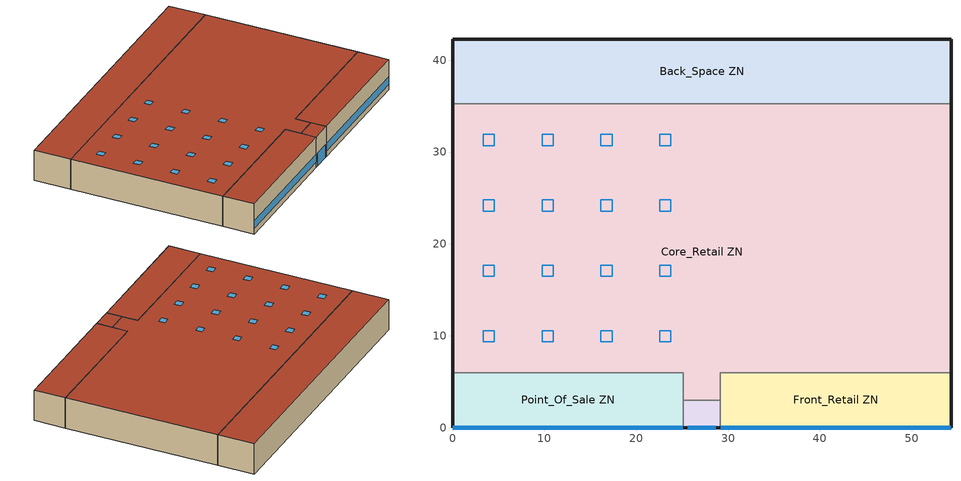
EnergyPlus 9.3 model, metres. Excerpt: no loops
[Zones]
Back_Space ZN
 floor ground (Typical Insulated Carpeted 8in Slab Floor): 54.27,42.27 54.27,35.27 0,35.27 0,42.27 z0
 wall outside (Typical Insulated Exterior Mass Wall R-11.11): 54.27,35.27 54.27,42.27 0,42.27 0,35.27 z0:6.1
 wall to Core_Retail ZN (Typical Interior Wall): 0,35.27 54.27,35.27 z0:6.1
 roof outside (Typical IEAD Roof R-31.25): 54.27,35.27 54.27,42.27 0,42.27 0,35.27 z6.1
Core_Retail ZN
 floor ground (Typical Insulated Carpeted 8in Slab Floor): 54.27,35.27 54.27,6 29.14,6 29.14,3 25.14,3 25.14,6 0,6 0,35.27 z0
 wall outside (Typical Insulated Exterior Mass Wall R-11.11): 54.27,6 54.27,35.27 / 0,35.27 0,6 z0:6.1
 wall to Front_Retail ZN (Typical Interior Wall): 29.14,3 29.14,6 54.27,6 z0:6.1
 wall to Point_Of_Sale ZN (Typical Interior Wall): 0,6 25.14,6 25.14,3 z0:6.1
 wall to Front_Entry ZN (Typical Interior Wall): 25.14,3 29.14,3 z0:6.1
 roof outside (Typical IEAD Roof R-31.25): 29.14,3 29.14,6 54.27,6 54.27,35.27 0,35.27 0,6 25.14,6 25.14,3 z6.1
 skylight (Window_U_0.50_SHGC_0.40_Skylight_Frame_Width_0.430_in): 4.57,9.35 4.57,10.57 3.35,10.57 3.35,9.35 z6.1; 10.97,9.35 10.97,10.57 9.75,10.57 9.75,9.35 z6.1; 17.37,9.35 17.37,10.57 16.15,10.57 16.15,9.35 z6.1; 23.78,9.35 23.78,10.57 22.56,10.57 22.56,9.35 z6.1; 4.57,16.46 4.57,17.68 3.35,17.68 3.35,16.46 z6.1; 10.97,16.46 10.97,17.68 9.75,17.68 9.75,16.46 z6.1; 17.37,16.46 17.37,17.68 16.15,17.68 16.15,16.46 z6.1; 23.78,16.46 23.78,17.68 22.56,17.68 22.56,16.46 z6.1; 4.57,23.58 4.57,24.8 3.35,24.8 3.35,23.58 z6.1; 10.97,23.58 10.97,24.8 9.75,24.8 9.75,23.58 z6.1; 17.37,23.58 17.37,24.8 16.15,24.8 16.15,23.58 z6.1; 23.78,23.58 23.78,24.8 22.56,24.8 22.56,23.58 z6.1; 4.57,30.7 4.57,31.92 3.35,31.92 3.35,30.7 z6.1; 10.97,30.7 10.97,31.92 9.75,31.92 9.75,30.7 z6.1; 17.37,30.7 17.37,31.92 16.15,31.92 16.15,30.7 z6.1; 23.78,30.7 23.78,31.92 22.56,31.92 22.56,30.7 z6.1
Front_Entry ZN
 floor ground (Typical Insulated Carpeted 8in Slab Floor): 29.14,3 29.14,0 25.14,0 25.14,3 z0
 wall outside (Typical Insulated Exterior Mass Wall R-11.11): 25.14,0 29.14,0 z0:6.1
 wall to Front_Retail ZN (Typical Interior Wall): 29.14,0 29.14,3 z0:6.1
 wall to Point_Of_Sale ZN (Typical Interior Wall): 25.14,3 25.14,0 z0:6.1
 window (U 0.42 SHGC 0.40 Dbl LoE (e2-.1) Tint 6mm/6mm Air): 25.64,0 28.64,0 z0.05:2.66
 roof outside (Typical IEAD Roof R-31.25): 29.14,0 29.14,3 25.14,3 25.14,0 z6.1
Front_Retail ZN
 floor ground (Typical Insulated Carpeted 8in Slab Floor): 54.27,6 54.27,0 29.14,0 29.14,6 z0
 wall outside (Typical Insulated Exterior Mass Wall R-11.11): 29.14,0 54.27,0 54.27,6 z0:6.1
 window (U 0.42 SHGC 0.40 Dbl LoE (e2-.1) Tint 6mm/6mm Air): 29.19,0 54.22,0 z1.14:2.66
 roof outside (Typical IEAD Roof R-31.25): 54.27,0 54.27,6 29.14,6 29.14,0 z6.1
Point_Of_Sale ZN
 floor ground (Typical Insulated Carpeted 8in Slab Floor): 25.14,6 25.14,0 0,0 0,6 z0
 wall outside (Typical Insulated Exterior Mass Wall R-11.11): 0,6 0,0 25.14,0 z0:6.1
 window (U 0.42 SHGC 0.40 Dbl LoE (e2-.1) Tint 6mm/6mm Air): 0.05,0 25.09,0 z1.14:2.66
 roof outside (Typical IEAD Roof R-31.25): 25.14,0 25.14,6 0,6 0,0 z6.1
[Building]
-RetailStandalone-ASHRAE 169-2006-5B created: 2018-06-14 11:28:15 -0600: North Axis {deg}=0; Terrain=City; Loads Convergence Tolerance Value {W}=0.04; Temperature Convergence Tolerance Value {deltaC}=0.2; Solar Distribution=FullInteriorAndExterior; Maximum Number of Warmup Days=25; Minimum Number of Warmup Days=6
[Site:Location]
Denver Intl Ap: Latitude {deg}=39.83; Longitude {deg}=-104.65; Time Zone {hr}=-7; Elevation {m}=1650
[Site:GroundTemperature:BuildingSurface]
20.67, 20.66, 20.66, 20.68, 20.72, 22.97, 23.34, 23.43, 23.44, 21.18, 20.87, 20.75
[Site:WaterMainsTemperature]
Calculation Method=Correlation; Annual Average Outdoor Air Temperature {C}=11.15; Maximum Difference In Monthly Average Outdoor Air Temperatures {deltaC}=26.2
[SizingPeriod:DesignDay] Day of Month=21; Dry-Bulb Temperature Range Modifier Type=DefaultMultipliers; Humidity Condition Type=Wetbulb; Barometric Pressure {Pa}=81198; Rain Indicator=No; Snow Indicator=No
Name | Month | Day Type | Maximum Dry-Bulb Temperature {C} | Daily Dry-Bulb Temperature Range {deltaC} | Wetbulb or DewPoint at Maximum Dry-Bulb {C} | Wind Speed {m/s} | Wind Direction {deg} | Daylight Saving Time Indicator | Solar Model Indicator | ASHRAE Clear Sky Optical Depth for Beam Irradiance (taub) | ASHRAE Clear Sky Optical Depth for Diffuse Irradiance (taud) | Sky Clearness
Denver Centennial  Golden   N Ann Clg .4% Condns DB=>MWB | 7 | SummerDesignDay | 33 | 15.2 | 15.7 | 4.9 | 0 | Yes | ASHRAETau | 0.424 | 2.025
Denver Centennial  Golden   N Ann Htg 99.6% Condns DB | 12 | WinterDesignDay | -18.8 | 0 | -18.8 | 3 | 340 | No | ASHRAEClearSky |  |  | 0
[Material] Thermal Absorptance=0.9
Name | Roughness | Thickness {m} | Conductivity {W/m-K} | Density {kg/m3} | Specific Heat {J/kg-K} | Solar Absorptance | Visible Absorptance
1/2IN Gypsum | Smooth | 0.0127 | 0.16 | 784.9 | 830 | 0.4 | 0.4
1IN Stucco | Smooth | 0.0253 | 0.6918 | 1858 | 837 | 0.7 | 0.92
8 in. Normalweight Concrete Floor | MediumRough | 0.2032 | 2.31 | 2322 | 832 | 0.7 | 0.7
8IN CONCRETE HW RefBldg | Rough | 0.2032 | 1.311 | 2240 | 836.8 | 0.7 | 0.7
G01 13mm gypsum board | Smooth | 0.0127 | 0.16 | 800 | 1090 | 0.7 | 0.5
Metal Roof Surface | Smooth | 0.0008 | 45.28 | 7824 | 500 | 0.7 | 0.7
Roof Membrane | VeryRough | 0.0095 | 0.16 | 1121.29 | 1460 | 0.7 | 0.7
Std Wood 6inch | MediumSmooth | 0.15 | 0.12 | 540 | 1210 | 0.7 | 0.7
[Material:NoMass] Roughness=Smooth; Thermal Absorptance=0.9; Solar Absorptance=0.7
Name | Thermal Resistance {m2-K/W} | Visible Absorptance
Typical Carpet Pad | 0.21648 | 0.8
Typical Insulation R-30.13 | 5.30668 | 0.7
Typical Insulation R-8.72 | 1.53614 | 0.7
[WindowMaterial:Gas] Gas Type=Air
Name | Thickness {m}
AIR 6MM | 0.0063
Gap_1_W_0_0038 | 0.0038
[WindowMaterial:Glazing] Optical Data Type=SpectralAverage; Infrared Transmittance at Normal Incidence=0; Dirt Correction Factor for Solar and Visible Transmittance=1; Solar Diffusing=No
Name | Thickness {m} | Solar Transmittance at Normal Incidence | Front Side Solar Reflectance at Normal Incidence | Back Side Solar Reflectance at Normal Incidence | Visible Transmittance at Normal Incidence | Front Side Visible Reflectance at Normal Incidence | Back Side Visible Reflectance at Normal Incidence | Front Side Infrared Hemispherical Emissivity | Back Side Infrared Hemispherical Emissivity | Conductivity {W/m-K}
CLEAR 6MM | 0.006 | 0.775 | 0.071 | 0.071 | 0.881 | 0.08 | 0.08 | 0.84 | 0.84 | 0.9
Glass_2027F_LayerAvg | 0.004 | 0.369744 | 0.470069 | 0.340935 | 0.765222 | 0.0546 | 0.073741 | 0.03675 | 0.84 | 1
Glass_2052_LayerAvg | 0.00837 | 0.507767 | 0.054228 | 0.0544931 | 0.586833 | 0.05805 | 0.058397 | 0.84 | 0.84 | 1
LoE TINT 6MM | 0.006 | 0.36 | 0.093 | 0.2 | 0.5 | 0.035 | 0.054 | 0.84 | 0.1 | 0.9
[Construction]
InteriorFurnishings: Std Wood 6inch
Typical IEAD Roof R-31.25: Roof Membrane, Typical Insulation R-30.13, Metal Roof Surface
Typical Insulated Carpeted 8in Slab Floor: 8 in. Normalweight Concrete Floor, Typical Carpet Pad
Typical Insulated Exterior Mass Wall R-11.11: 1IN Stucco, 8IN CONCRETE HW RefBldg, Typical Insulation R-8.72, 1/2IN Gypsum
Typical Interior Wall: G01 13mm gypsum board, G01 13mm gypsum board
U 0.42 SHGC 0.40 Dbl LoE (e2-.1) Tint 6mm/6mm Air: LoE TINT 6MM, AIR 6MM, CLEAR 6MM
Window_U_0.50_SHGC_0.40_Skylight_Frame_Width_0.430_in: Glass_2052_LayerAvg, Gap_1_W_0_0038, Glass_2027F_LayerAvg
[Zone] Part of Total Floor Area=Yes
Back_Space ZN; Core_Retail ZN; Front_Entry ZN; Front_Retail ZN; Point_Of_Sale ZN
[InternalMass] Construction=InteriorFurnishings
Name | Zone or ZoneList | Surface Area {m2}
Back_Space Mass | Back_Space ZN | 759.78
Core_Retail Mass | Core_Retail ZN | 3200.97
Front_Entry Mass | Front_Entry ZN | 24
Front_Retail Mass | Front_Retail ZN | 301.62
Point_Of_Sale Mass | Point_Of_Sale ZN | 301.62
[ZoneInfiltration:DesignFlowRate]
Name | Zone or ZoneList | Schedule | Design Flow Rate Calculation Method | Flow per Exterior Surface Area {m3/s-m2} | Constant Term Coefficient | Temperature Term Coefficient | Velocity Term Coefficient | Velocity Squared Term Coefficient | Design Flow Rate {m3/s}
Back_Space Infiltration | Back_Space ZN | RetailStandalone INFIL_SCH_PNNL | Flow/ExteriorArea | 0.000297767 | 0 | 0 | 0.224 | 0
Core_Retail Infiltration | Core_Retail ZN | RetailStandalone INFIL_SCH_PNNL | Flow/ExteriorArea | 0.000103844 | 0 | 0 | 0.224 | 0
Entry door Infiltration | Front_Entry ZN | RetailStandalone INFIL_Door_Opening_SCH | Flow/Zone |  |  |  |  |  | 1.41867
Front_Entry Infiltration | Front_Entry ZN | RetailStandalone INFIL_SCH_PNNL | Flow/ExteriorArea | 0.000381719 | 0 | 0 | 0.224 | 0
Front_Retail Infiltration | Front_Retail ZN | RetailStandalone INFIL_SCH_PNNL | Flow/ExteriorArea | 0.000317386 | 0 | 0 | 0.224 | 0
Point_Of_Sale Infiltration | Point_Of_Sale ZN | RetailStandalone INFIL_SCH_PNNL | Flow/ExteriorArea | 0.000317386 | 0 | 0 | 0.224 | 0
[ZoneControl:Thermostat]
Front_Entry ZN Thermostat: Zone or ZoneList=Front_Entry ZN; Control Type Schedule=Front_Entry ZN Thermostat Schedule; Control 1=Retail Entry Thermostat 1
[ThermostatSetpoint:DualSetpoint]
Retail Entry Thermostat 1: Heating Setpoint Temperature Schedule=RetailStandalone HTGSETP_SCH_FrontEntry_STD2013; Cooling Setpoint Temperature Schedule=RetailStandalone FRONT_ENTRY_COOLING
[Zone equipment]
Front_Entry ZN: Front_Entry ZN UnitHeater
[Sizing:Zone]
Front_Entry ZN: Zone Cooling Design Supply Air Temperature Input Method=SupplyAirTemperature; Zone Cooling Design Supply Air Temperature {C}=14; Zone Cooling Design Supply Air Temperature Difference {deltaC}=11.11; Zone Heating Design Supply Air Temperature Input Method=SupplyAirTemperature; Zone Heating Design Supply Air Temperature {C}=50; Zone Heating Design Supply Air Temperature Difference {deltaC}=11.11; Zone Cooling Design Supply Air Humidity Ratio {kgWater/kgDryAir}=0.008; Zone Heating Design Supply Air Humidity Ratio {kgWater/kgDryAir}=0.008; Design Specification Outdoor Air Object=Retail Entry Ventilation; Cooling Design Air Flow Method=DesignDay; Cooling Design Air Flow Rate {m3/s}=0; Cooling Minimum Air Flow per Zone Floor Area {m3/s-m2}=0.000762; Cooling Minimum Air Flow {m3/s}=0; Cooling Minimum Air Flow Fraction=0; Heating Design Air Flow Method=DesignDay; Heating Design Air Flow Rate {m3/s}=0; Heating Maximum Air Flow per Zone Floor Area {m3/s-m2}=0.002032; Heating Maximum Air Flow {m3/s}=0.141576; Heating Maximum Air Flow Fraction=0.3; Account for Dedicated Outdoor Air System=No
[DesignSpecification:OutdoorAir]
Retail Entry Ventilation: Outdoor Air Method=Sum; Outdoor Air Flow per Person {m3/s-person}=0.00353961; Outdoor Air Flow per Zone Floor Area {m3/s-m2}=0.0006096; Outdoor Air Flow per Zone {m3/s}=0; Outdoor Air Flow Air Changes per Hour {1/hr}=0
[Daylighting:Controls] Lighting Control Type=Stepped; Minimum Input Power Fraction for Continuous or ContinuousOff Dimming Control=0.3; Minimum Light Output Fraction for Continuous or ContinuousOff Dimming Control=0.2; Number of Stepped Control Steps=3; Probability Lighting will be Reset When Needed in Manual Stepped Control=1; Glare Calculation Azimuth Angle of View Direction Clockwise from Zone y-Axis {deg}=0; Maximum Allowable Discomfort Glare Index=22
Name | Zone | Glare Calculation Daylighting Reference Point | Daylighting Reference Point Name 1 | Fraction of Zone Controlled by Reference Point 1 | Illuminance Setpoint at Reference Point 1 {lux} | Daylighting Reference Point Name 2 | Fraction of Zone Controlled by Reference Point 2 | Illuminance Setpoint at Reference Point 2 {lux}
Core_Retail ZN DaylightingControls | Core_Retail ZN | Core_Retail Daylt Sensor 1 | Core_Retail Daylt Sensor 1 | 0.515 | 550
Front_Retail ZN DaylightingControls | Front_Retail ZN | Front_Retail Daylt Sensor 1 | Front_Retail Daylt Sensor 1 | 0.443 | 550 | Front_Retail Daylt Sensor 2 | 0.443 | 550
Point_Of_Sale ZN DaylightingControls | Point_Of_Sale ZN | Point_Of_Sale Daylt Sensor 1 | Point_Of_Sale Daylt Sensor 1 | 0.443 | 375 | Point_Of_Sale Daylt Sensor 2 | 0.443 | 375
[ZoneHVAC:UnitHeater]
Front_Entry ZN UnitHeater: Availability Schedule=RetailStandalone FrontEntry_FanSched; Supply Air Fan=Front_Entry ZN UnitHeater Fan; Maximum Supply Air Flow Rate {m3/s}=Autosize; Heating Coil=Front_Entry ZN UnitHeater Gas Htg Coil; Supply Air Fan Operation During No Heating=No; Maximum Hot Water or Steam Flow Rate {m3/s}=Autosize; Minimum Hot Water or Steam Flow Rate {m3/s}=0; Heating Convergence Tolerance=0.001
[Fan:ConstantVolume]
Front_Entry ZN UnitHeater Fan: Availability Schedule=RetailStandalone FrontEntry_FanSched; Fan Total Efficiency=0.385; Pressure Rise {Pa}=622.722; Maximum Flow Rate {m3/s}=AutoSize; Motor Efficiency=0.7; Motor In Airstream Fraction=1
[Coil:Heating:Fuel]
Front_Entry ZN UnitHeater Gas Htg Coil: Availability Schedule=RetailStandalone FrontEntry_FanSched; Fuel Type=NaturalGas; Burner Efficiency=0.8; Nominal Capacity {W}=AutoSize; Parasitic Electric Load {W}=0; Parasitic Fuel Load {W}=0
[AvailabilityManager:NightCycle] Applicability Schedule=Always On Discrete; Fan Schedule=RetailStandalone HVACOperationSchd; Control Type=CycleOnAny; Thermostat Tolerance {deltaC}=1; Cycling Run Time Control Type=FixedRunTime; Cycling Run Time {s}=3600
Availability Manager Night Cycle 1; Availability Manager Night Cycle 2; Availability Manager Night Cycle 4; Availability Manager Night Cycle 3
[AvailabilityManager:Scheduled] Schedule=Always On Discrete
Back_Space ZN PSZ-AC OA Sys Availability Manager; Core_Retail ZN PSZ-AC OA Sys Availability Manager; Front_Retail ZN PSZ-AC OA Sys Availability Manager; Point_Of_Sale ZN PSZ-AC OA Sys Availability Manager
[Exterior:Lights] Control Option=AstronomicalClock
Name | Schedule | Design Level {W}
NonDimming Exterior Lights Def | RetailStandalone Exterior_lighting_schedule_a | 379.58
Occ Sensing Exterior Lights Def | RetailStandalone Exterior_lighting_schedule_b | 4365.06
[EnergyManagementSystem:Sensor]
TESIntendedSchedule: Output:Variable or Output:Meter Index Key=Simple User Sched; Output:Variable or Output:Meter=Schedule Value
[EnergyManagementSystem:GlobalVariable]
UTSS_Coil_0_MinSOC
UTSS_Coil_1_MinSOC
UTSS_Coil_2_MinSOC
UTSS_Coil_3_MinSOC
[EnergyManagementSystem:Program]
UTSS_Coil_0_Control: SET UTSS_Coil_0_OpMode = TESIntendedSchedule; IF CurrentEnvironment == 1; SET UTSS_Coil_0_MinSOC = 1; ENDIF; IF (UTSS_Coil_0_OpMode == 5); IF ( UTSS_Coil_0_sTES < 0.05 ); SET UTSS_Coil_0_OpMode = 1; ENDIF; SET UTSS_Coil_0_MinSOC = UTSS_Coil_0_sTES; ENDIF; IF (UTSS_Coil_0_OpMode == 4); IF ( UTSS_Coil_0_sTES > 0.99 ); SET UTSS_Coil_0_OpMode = 1; ENDIF; ENDIF
UTSS_Coil_1_Control: SET UTSS_Coil_1_OpMode = TESIntendedSchedule; IF CurrentEnvironment == 1; SET UTSS_Coil_1_MinSOC = 1; ENDIF; IF (UTSS_Coil_1_OpMode == 5); IF ( UTSS_Coil_1_sTES < 0.05 ); SET UTSS_Coil_1_OpMode = 1; ENDIF; SET UTSS_Coil_1_MinSOC = UTSS_Coil_1_sTES; ENDIF; IF (UTSS_Coil_1_OpMode == 4); IF ( UTSS_Coil_1_sTES > 0.99 ); SET UTSS_Coil_1_OpMode = 1; ENDIF; ENDIF
UTSS_Coil_2_Control: SET UTSS_Coil_2_OpMode = TESIntendedSchedule; IF CurrentEnvironment == 1; SET UTSS_Coil_2_MinSOC = 1; ENDIF; IF (UTSS_Coil_2_OpMode == 5); IF ( UTSS_Coil_2_sTES < 0.05 ); SET UTSS_Coil_2_OpMode = 1; ENDIF; SET UTSS_Coil_2_MinSOC = UTSS_Coil_2_sTES; ENDIF; IF (UTSS_Coil_2_OpMode == 4); IF ( UTSS_Coil_2_sTES > 0.99 ); SET UTSS_Coil_2_OpMode = 1; ENDIF; ENDIF
UTSS_Coil_3_Control: SET UTSS_Coil_3_OpMode = TESIntendedSchedule; IF CurrentEnvironment == 1; SET UTSS_Coil_3_MinSOC = 1; ENDIF; IF (UTSS_Coil_3_OpMode == 5); IF ( UTSS_Coil_3_sTES < 0.05 ); SET UTSS_Coil_3_OpMode = 1; ENDIF; SET UTSS_Coil_3_MinSOC = UTSS_Coil_3_sTES; ENDIF; IF (UTSS_Coil_3_OpMode == 4); IF ( UTSS_Coil_3_sTES > 0.99 ); SET UTSS_Coil_3_OpMode = 1; ENDIF; ENDIF
[EnergyManagementSystem:ProgramCallingManager]
UTSS_Coil_0_TES_PrgmCallMgr: AfterPredictorAfterHVACManagers; UTSS_Coil_0_Control
UTSS_Coil_1_TES_PrgmCallMgr: AfterPredictorAfterHVACManagers; UTSS_Coil_1_Control
UTSS_Coil_2_TES_PrgmCallMgr: AfterPredictorAfterHVACManagers; UTSS_Coil_2_Control
UTSS_Coil_3_TES_PrgmCallMgr: AfterPredictorAfterHVACManagers; UTSS_Coil_3_Control
[Schedule:Compact]
Front_Entry ZN Thermostat Schedule: Through: 12/31, For: AllDays, Until: 24:00, 4
Simple User Sched: Through: 12/31, For: AllDays, Until: 07:00, 4, Until: 12:00, 1, Until: 18:00, 5, Until: 22:00, 1, Until: 24:00, 4
[Schedule:Day:Interval]
RetailStandalone HVACOperationSchd Default: No, 08:00, 0, 19:00, 1, 24:00, 0
RetailStandalone HVACOperationSchd SmrDsn|Wkdy Day; RetailStandalone HVACOperationSchd Summer Design Day: No, 06:00, 0, 21:00, 1, 24:00, 0
RetailStandalone HVACOperationSchd WntrDsn|Sat Day; RetailStandalone HVACOperationSchd Winter Design Day: No, 06:00, 0, 22:00, 1, 24:00, 0
RetailStandalone HTGSETP_SCH_FrontEntry_STD2013 Default: No, 08:00, 15.56, 19:00, 16, 24:00, 15.56
RetailStandalone HTGSETP_SCH_FrontEntry_STD2013 WntrDsn|Wkdy Day; RetailStandalone HTGSETP_SCH_FrontEntry_STD2013 Winter Design Day: No, 06:00, 15.56, 21:00, 16, 24:00, 15.56
RetailStandalone HTGSETP_SCH_FrontEntry_STD2013 Sat Day: No, 06:00, 15.56, 22:00, 16, 24:00, 15.56
RetailStandalone HTGSETP_SCH_FrontEntry_STD2013 Summer Design Day: No, 24:00, 15.56
RetailStandalone FRONT_ENTRY_COOLING Default; RetailStandalone FRONT_ENTRY_COOLING Summer Design Day; RetailStandalone FRONT_ENTRY_COOLING Winter Design Day: No, 24:00, 100
RetailStandalone FrontEntry_FanSched Default; RetailStandalone FrontEntry_FanSched Summer Design Day; RetailStandalone FrontEntry_FanSched Winter Design Day: No, 24:00, 1
RetailStandalone Exterior_lighting_schedule_a Default; RetailStandalone Exterior_lighting_schedule_a Summer Design Day; RetailStandalone Exterior_lighting_schedule_a Winter Design Day: No, 06:00, 0, 24:00, 1
RetailStandalone Exterior_lighting_schedule_b Default; RetailStandalone Exterior_lighting_schedule_b Summer Design Day; RetailStandalone Exterior_lighting_schedule_b Winter Design Day: No, 06:00, 0.7, 24:00, 1
RetailStandalone INFIL_Door_Opening_SCH Default; RetailStandalone INFIL_Door_Opening_SCH Summer Design Day; RetailStandalone INFIL_Door_Opening_SCH Winter Design Day: No, 08:00, 0, 12:00, 0.144, 18:00, 1, 20:00, 0.144, 24:00, 0
RetailStandalone INFIL_SCH_PNNL Default: No, 08:00, 1, 19:00, 0.25, 24:00, 1
RetailStandalone INFIL_SCH_PNNL SmrDsn|Wkdy Day; RetailStandalone INFIL_SCH_PNNL Summer Design Day: No, 06:00, 1, 21:00, 0.25, 24:00, 1
RetailStandalone INFIL_SCH_PNNL Winter Design Day; RetailStandalone INFIL_SCH_PNNL WntrDsn|Sat Day: No, 06:00, 1, 22:00, 0.25, 24:00, 1
[Schedule:Week:Daily]
RetailStandalone HVACOperationSchd Week Rule - Jan1-Dec31: RetailStandalone HVACOperationSchd Default, RetailStandalone HVACOperationSchd SmrDsn|Wkdy Day, RetailStandalone HVACOperationSchd SmrDsn|Wkdy Day, RetailStandalone HVACOperationSchd SmrDsn|Wkdy Day, RetailStandalone HVACOperationSchd SmrDsn|Wkdy Day, RetailStandalone HVACOperationSchd SmrDsn|Wkdy Day, RetailStandalone HVACOperationSchd WntrDsn|Sat Day, RetailStandalone HVACOperationSchd Default, RetailStandalone HVACOperationSchd Summer Design Day, RetailStandalone HVACOperationSchd Winter Design Day, RetailStandalone HVACOperationSchd Default, RetailStandalone HVACOperationSchd Default
RetailStandalone HTGSETP_SCH_FrontEntry_STD2013 Week Rule - Jan1-Dec31: RetailStandalone HTGSETP_SCH_FrontEntry_STD2013 Default, RetailStandalone HTGSETP_SCH_FrontEntry_STD2013 WntrDsn|Wkdy Day, RetailStandalone HTGSETP_SCH_FrontEntry_STD2013 WntrDsn|Wkdy Day, RetailStandalone HTGSETP_SCH_FrontEntry_STD2013 WntrDsn|Wkdy Day, RetailStandalone HTGSETP_SCH_FrontEntry_STD2013 WntrDsn|Wkdy Day, RetailStandalone HTGSETP_SCH_FrontEntry_STD2013 WntrDsn|Wkdy Day, RetailStandalone HTGSETP_SCH_FrontEntry_STD2013 Sat Day, RetailStandalone HTGSETP_SCH_FrontEntry_STD2013 Default, RetailStandalone HTGSETP_SCH_FrontEntry_STD2013 Summer Design Day, RetailStandalone HTGSETP_SCH_FrontEntry_STD2013 Winter Design Day, RetailStandalone HTGSETP_SCH_FrontEntry_STD2013 Default, RetailStandalone HTGSETP_SCH_FrontEntry_STD2013 Default
RetailStandalone FRONT_ENTRY_COOLING Week Rule - Jan1-Dec31: RetailStandalone FRONT_ENTRY_COOLING Default, RetailStandalone FRONT_ENTRY_COOLING Default, RetailStandalone FRONT_ENTRY_COOLING Default, RetailStandalone FRONT_ENTRY_COOLING Default, RetailStandalone FRONT_ENTRY_COOLING Default, RetailStandalone FRONT_ENTRY_COOLING Default, RetailStandalone FRONT_ENTRY_COOLING Default, RetailStandalone FRONT_ENTRY_COOLING Default, RetailStandalone FRONT_ENTRY_COOLING Summer Design Day, RetailStandalone FRONT_ENTRY_COOLING Winter Design Day, RetailStandalone FRONT_ENTRY_COOLING Default, RetailStandalone FRONT_ENTRY_COOLING Default
RetailStandalone FrontEntry_FanSched Week Rule - Jan1-Dec31: RetailStandalone FrontEntry_FanSched Default, RetailStandalone FrontEntry_FanSched Default, RetailStandalone FrontEntry_FanSched Default, RetailStandalone FrontEntry_FanSched Default, RetailStandalone FrontEntry_FanSched Default, RetailStandalone FrontEntry_FanSched Default, RetailStandalone FrontEntry_FanSched Default, RetailStandalone FrontEntry_FanSched Default, RetailStandalone FrontEntry_FanSched Summer Design Day, RetailStandalone FrontEntry_FanSched Winter Design Day, RetailStandalone FrontEntry_FanSched Default, RetailStandalone FrontEntry_FanSched Default
RetailStandalone Exterior_lighting_schedule_a Week Rule - Jan1-Dec31: RetailStandalone Exterior_lighting_schedule_a Default, RetailStandalone Exterior_lighting_schedule_a Default, RetailStandalone Exterior_lighting_schedule_a Default, RetailStandalone Exterior_lighting_schedule_a Default, RetailStandalone Exterior_lighting_schedule_a Default, RetailStandalone Exterior_lighting_schedule_a Default, RetailStandalone Exterior_lighting_schedule_a Default, RetailStandalone Exterior_lighting_schedule_a Default, RetailStandalone Exterior_lighting_schedule_a Summer Design Day, RetailStandalone Exterior_lighting_schedule_a Winter Design Day, RetailStandalone Exterior_lighting_schedule_a Default, RetailStandalone Exterior_lighting_schedule_a Default
RetailStandalone Exterior_lighting_schedule_b Week Rule - Jan1-Dec31: RetailStandalone Exterior_lighting_schedule_b Default, RetailStandalone Exterior_lighting_schedule_b Default, RetailStandalone Exterior_lighting_schedule_b Default, RetailStandalone Exterior_lighting_schedule_b Default, RetailStandalone Exterior_lighting_schedule_b Default, RetailStandalone Exterior_lighting_schedule_b Default, RetailStandalone Exterior_lighting_schedule_b Default, RetailStandalone Exterior_lighting_schedule_b Default, RetailStandalone Exterior_lighting_schedule_b Summer Design Day, RetailStandalone Exterior_lighting_schedule_b Winter Design Day, RetailStandalone Exterior_lighting_schedule_b Default, RetailStandalone Exterior_lighting_schedule_b Default
RetailStandalone INFIL_Door_Opening_SCH Week Rule - Jan1-Dec31: RetailStandalone INFIL_Door_Opening_SCH Default, RetailStandalone INFIL_Door_Opening_SCH Default, RetailStandalone INFIL_Door_Opening_SCH Default, RetailStandalone INFIL_Door_Opening_SCH Default, RetailStandalone INFIL_Door_Opening_SCH Default, RetailStandalone INFIL_Door_Opening_SCH Default, RetailStandalone INFIL_Door_Opening_SCH Default, RetailStandalone INFIL_Door_Opening_SCH Default, RetailStandalone INFIL_Door_Opening_SCH Summer Design Day, RetailStandalone INFIL_Door_Opening_SCH Winter Design Day, RetailStandalone INFIL_Door_Opening_SCH Default, RetailStandalone INFIL_Door_Opening_SCH Default
RetailStandalone INFIL_SCH_PNNL Week Rule - Jan1-Dec31: RetailStandalone INFIL_SCH_PNNL Default, RetailStandalone INFIL_SCH_PNNL SmrDsn|Wkdy Day, RetailStandalone INFIL_SCH_PNNL SmrDsn|Wkdy Day, RetailStandalone INFIL_SCH_PNNL SmrDsn|Wkdy Day, RetailStandalone INFIL_SCH_PNNL SmrDsn|Wkdy Day, RetailStandalone INFIL_SCH_PNNL SmrDsn|Wkdy Day, RetailStandalone INFIL_SCH_PNNL WntrDsn|Sat Day, RetailStandalone INFIL_SCH_PNNL Default, RetailStandalone INFIL_SCH_PNNL Summer Design Day, RetailStandalone INFIL_SCH_PNNL Winter Design Day, RetailStandalone INFIL_SCH_PNNL Default, RetailStandalone INFIL_SCH_PNNL Default
[Schedule:Year]
RetailStandalone HVACOperationSchd: RetailStandalone HVACOperationSchd Week Rule - Jan1-Dec31, 1, 1, 12, 31
RetailStandalone HTGSETP_SCH_FrontEntry_STD2013: RetailStandalone HTGSETP_SCH_FrontEntry_STD2013 Week Rule - Jan1-Dec31, 1, 1, 12, 31
RetailStandalone FRONT_ENTRY_COOLING: RetailStandalone FRONT_ENTRY_COOLING Week Rule - Jan1-Dec31, 1, 1, 12, 31
RetailStandalone FrontEntry_FanSched: RetailStandalone FrontEntry_FanSched Week Rule - Jan1-Dec31, 1, 1, 12, 31
RetailStandalone Exterior_lighting_schedule_a: RetailStandalone Exterior_lighting_schedule_a Week Rule - Jan1-Dec31, 1, 1, 12, 31
RetailStandalone Exterior_lighting_schedule_b: RetailStandalone Exterior_lighting_schedule_b Week Rule - Jan1-Dec31, 1, 1, 12, 31
RetailStandalone INFIL_Door_Opening_SCH: RetailStandalone INFIL_Door_Opening_SCH Week Rule - Jan1-Dec31, 1, 1, 12, 31
RetailStandalone INFIL_SCH_PNNL: RetailStandalone INFIL_SCH_PNNL Week Rule - Jan1-Dec31, 1, 1, 12, 31
[Schedule:Constant]
Always On Discrete: Hourly Value=1
